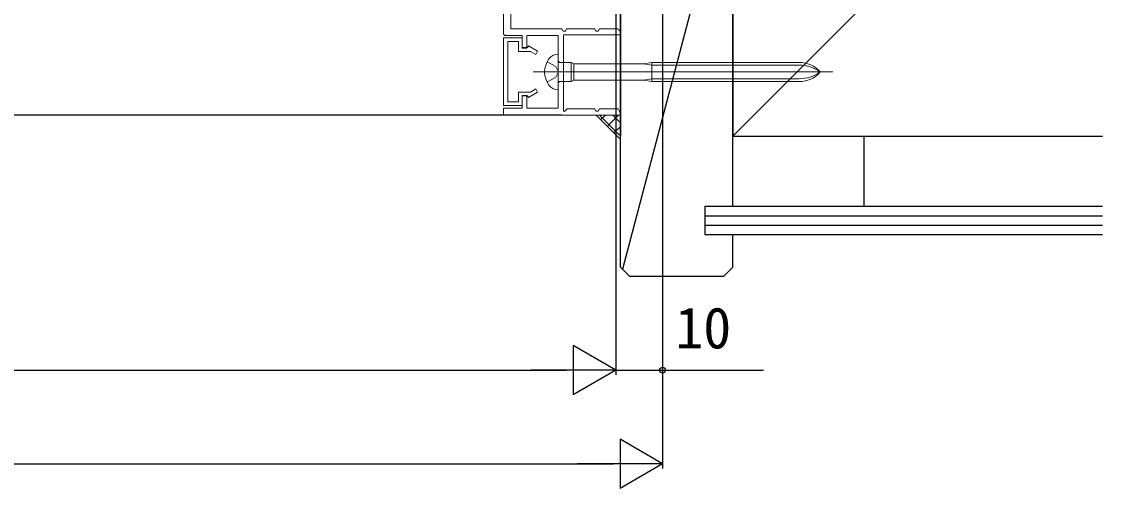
# Model space of a CAD drawing. Units: millimetres, scale not verified. Extents: x -525 to 525, y -783 to 779.
# Drawn here: x 93.8 to 324.8, y -588.7 to -489 of the extents above; entities that cross this region are included whole.
import ezdxf
from ezdxf.enums import TextEntityAlignment as Align

# ---------------------------------------------------------------- set-up
doc = ezdxf.new("R2010")
doc.units = ezdxf.units.MM
doc.header["$LTSCALE"] = 4
doc.layers.add('0-3_YKK_11', color=211, linetype='Continuous', lineweight=18)
for name, color, linetype in [('0-7_YKK_D', 6, 'Continuous'), ('0-9_YSS_K', 3, 'Continuous'), ('0-A_YSS_KE', 3, 'Continuous')]:
    doc.layers.add(name, color=color, linetype=linetype)
doc.styles.add('ＭＳ ゴシック', font='')
doc.styles.get('ＭＳ ゴシック').set_extended_font_data('MS Gothic')

msp = doc.modelspace()

# ---------------------------------------------------------------- linework, layer by layer
at = {"layer": '0-3_YKK_11', "color": 30}
for p, q in [((196.771, -491.607), (196.771, -443.907)), ((221.77, -491.807), (209.571, -491.807)), ((221.414, -490.788), (221.771, -491.007)), ((221.771, -491.007), (221.77, -491.807))]:
    msp.add_line(p, q, dxfattribs=at)
at = {"layer": '0-3_YKK_11', "color": 7}
for p, q in [((208.421, -495.907), (208.471, -495.907)), ((211.79, -501.457), (211.79, -497.957)), ((203.096, -499.707), (267.129, -499.707)), ((228.471, -501.757), (259.954, -501.757))]:
    msp.add_line(p, q, dxfattribs=at)
at = {"layer": '0-3_YKK_11', "color": 30}
for points in [[(198.371, -484.407), (198.371, -490.507), (209.271, -490.507), (209.526, -491.007), (210.016, -491.007), (210.271, -490.507)], [(196.771, -508.907), (196.771, -507.407), (200.771, -507.407), (200.771, -504.707), (201.771, -504.707), (201.771, -507.407), (208.471, -507.407), (208.471, -491.907), (201.771, -491.907), (201.771, -494.607), (200.771, -494.607), (200.771, -491.907), (197.071, -491.907), (196.771, -491.607)], [(209.571, -491.807), (209.571, -508.04), (209.818, -508.142), (210.354, -507.607), (216.271, -507.607), (216.526, -508.107), (217.016, -508.107), (217.271, -507.607), (221.271, -507.607), (221.771, -508.587)], [(210.271, -490.507), (216.271, -490.507), (216.526, -491.007), (217.016, -491.007), (217.271, -490.507), (221.271, -490.507), (221.414, -490.788)], [(221.771, -508.587), (221.77, -508.907), (196.771, -508.907)]]:
    msp.add_lwpolyline(points, dxfattribs=at)
msp.add_lwpolyline([(196.771, -492.407), (196.771, -506.907), (200.771, -506.907), (200.771, -504.807), (201.871, -504.807), (202.086, -505.18), (204.071, -504.034), (203.671, -503.341), (202.518, -504.007), (199.971, -504.007), (199.971, -506.107), (197.671, -506.107), (197.671, -493.207), (199.971, -493.207), (199.971, -495.307), (202.518, -495.307), (203.671, -495.972), (204.071, -495.279), (202.086, -494.133), (201.871, -494.507), (200.771, -494.507), (200.771, -492.407)], close=True, dxfattribs=at)
at = {"layer": '0-3_YKK_11', "color": 7}
for points in [[(208.471, -495.907), (208.471, -503.507), (208.421, -503.507)], [(206.079, -497.557), (207.93, -498.562), (208.539, -499.707), (207.93, -500.852), (206.079, -501.857)], [(208.471, -497.357), (208.771, -497.657), (211.271, -497.657)], [(259.954, -497.657), (228.471, -497.657), (226.671, -497.957), (211.79, -497.957), (211.271, -497.657), (211.271, -501.757), (208.771, -501.757), (208.471, -502.057)], [(228.471, -497.657), (228.471, -501.757), (226.671, -501.457), (228.471, -501.157), (259.954, -501.157)], [(259.954, -498.257), (228.471, -498.257), (226.671, -497.957)], [(226.671, -501.457), (211.79, -501.457), (211.271, -501.757)]]:
    msp.add_lwpolyline(points, dxfattribs=at)
for centre, radius, start, end in [((208.421, -498.307), 2.4, 90, 144.31464), ((210.371, -499.707), 4.8, 144.31464, 215.68536), ((259.954, -503.657), 6, 41.17288, 90), ((259.954, -506.015), 7.759, 54.40104, 90), ((259.954, -495.757), 6, 269.99998, 318.8271), ((259.954, -493.398), 7.759, 269.99998, 305.59899), ((208.421, -501.107), 2.4, 215.68536, 269.99998)]:
    msp.add_arc(centre, radius, start, end, dxfattribs=at)
at = {"layer": '0-7_YKK_D'}
for p, q in [((220.771, -444.407), (220.771, -564.406)), ((220.771, -444.407), (220.771, -564.406)), ((230.771, -443.707), (230.771, -564.406)), ((230.771, -443.707), (230.771, -584.406)), ((209.271, -508.907), (90.271, -508.907)), ((220.771, -563.406), (211.678, -558.156)), ((211.678, -558.156), (211.678, -568.656)), ((-208.729, -563.406), (210.271, -563.406)), ((220.771, -563.406), (202.584, -563.406)), ((220.771, -563.406), (211.678, -568.656)), ((230.771, -583.406), (221.678, -578.156)), ((221.678, -578.156), (221.678, -588.656)), ((-218.729, -583.406), (220.271, -583.406)), ((230.771, -583.406), (212.584, -583.406)), ((230.771, -583.406), (221.678, -588.656))]:
    msp.add_line(p, q, dxfattribs=at)
msp.add_lwpolyline([(220.771, -563.406), (230.771, -563.406), (252.321, -563.406)], dxfattribs=at)
msp.add_circle((230.771, -563.406), 0.637, dxfattribs=at)
at = {"layer": '0-9_YSS_K'}
for p, q in [((245.771, -513.407), (324.771, -434.407)), ((221.771, -452.407), (221.771, -513.407)), ((221.771, -541.407), (221.771, -452.407)), ((245.771, -452.407), (222.188, -541.824)), ((245.771, -528.407), (245.771, -452.407)), ((221.571, -513.907), (216.571, -508.907)), ((221.571, -513.176), (217.301, -508.907)), ((217.56, -509.896), (218.55, -508.907)), ((218.974, -511.311), (221.378, -508.907)), ((221.571, -510.348), (220.13, -508.907)), ((220.389, -512.725), (221.571, -511.543)), ((245.771, -513.407), (324.771, -513.407)), ((273.771, -513.407), (273.771, -528.407)), ((239.771, -528.407), (324.771, -528.407)), ((239.771, -528.407), (239.771, -534.407)), ((239.771, -530.407), (324.771, -530.407)), ((239.771, -532.407), (324.771, -532.407)), ((239.771, -534.407), (324.771, -534.407)), ((245.771, -541.407), (245.771, -534.407)), ((221.771, -541.407), (223.771, -543.407)), ((245.771, -541.407), (243.771, -543.407)), ((243.771, -543.407), (223.771, -543.407))]:
    msp.add_line(p, q, dxfattribs=at)
at = {"layer": '0-A_YSS_KE'}
msp.add_lwpolyline([(324.771, -408.407), (245.771, -408.407), (245.771, -513.407), (324.771, -513.407)], dxfattribs=at)

# ---------------------------------------------------------------- texts
at = {"layer": '0-7_YKK_D', "style": 'ＭＳ ゴシック'}
msp.add_text('10', height=8.798, dxfattribs=at).set_placement((233.48, -561.406), align=Align.BOTTOM_LEFT)

doc.saveas('drawing.dxf')
